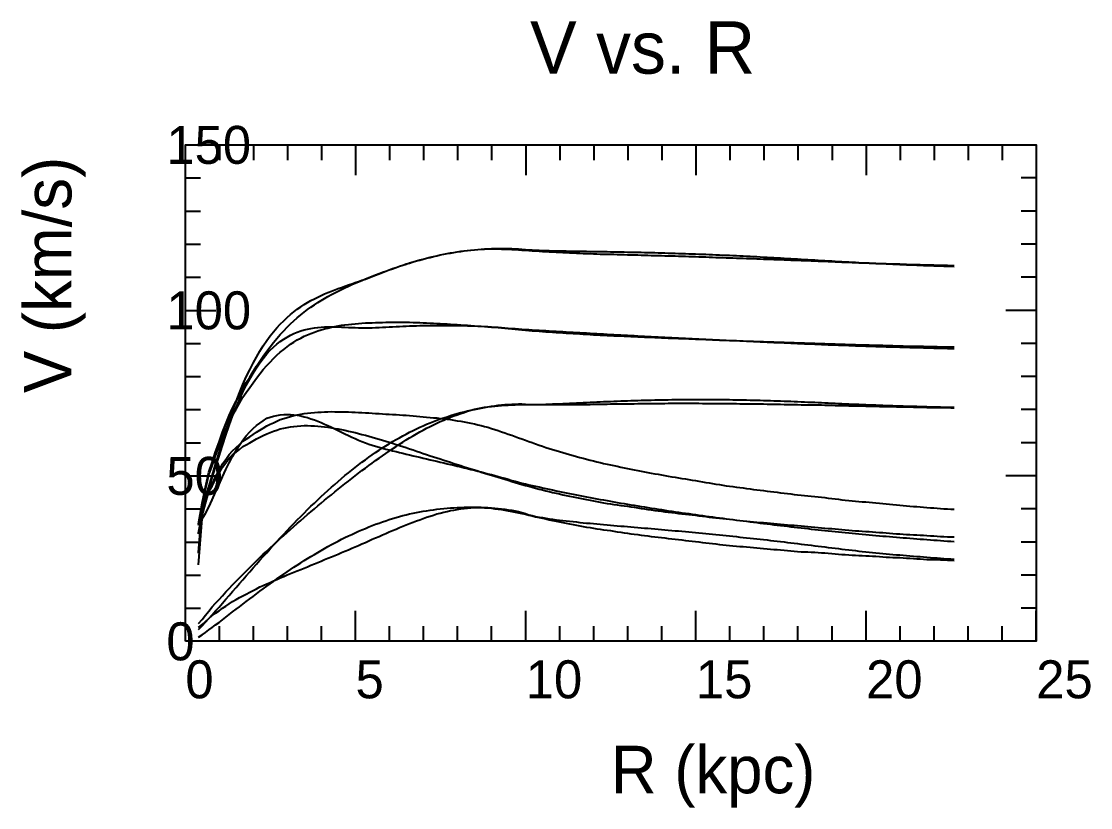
# Model space of a CAD drawing. Extents: x -35 to 191, y -35 to 131.
import ezdxf

# ---------------------------------------------------------------- set-up
doc = ezdxf.new("R2010")
doc.units = 0

msp = doc.modelspace()

# ---------------------------------------------------------------- linework, layer by layer
at = {"color": 0}
for p, q in [((7.17, 104.55), (7.17, 101.35)), ((14.34, 104.55), (14.34, 101.35)), ((21.5, 104.55), (21.5, 101.35)), ((28.67, 104.55), (28.67, 101.35)), ((35.84, 104.55), (35.84, 98.15)), ((43.01, 104.55), (43.01, 101.35)), ((50.18, 104.55), (50.18, 101.35)), ((57.34, 104.55), (57.34, 101.35)), ((64.51, 104.55), (64.51, 101.35)), ((71.68, 104.55), (71.68, 98.15)), ((78.85, 104.55), (78.85, 101.35)), ((86.02, 104.55), (86.02, 101.35)), ((93.18, 104.55), (93.18, 101.35)), ((100.35, 104.55), (100.35, 101.35)), ((107.52, 104.55), (107.52, 98.15)), ((114.69, 104.55), (114.69, 101.35)), ((121.86, 104.55), (121.86, 101.35)), ((129.02, 104.55), (129.02, 101.35)), ((136.19, 104.55), (136.19, 101.35)), ((143.36, 104.55), (143.36, 98.15)), ((150.53, 104.55), (150.53, 101.35)), ((157.7, 104.55), (157.7, 101.35)), ((164.86, 104.55), (164.86, 101.35)), ((172.03, 104.55), (172.03, 101.35)), ((179.2, 104.55), (179.2, 98.15)), ((0, 97.58), (3.2, 97.58)), ((179.2, 97.58), (176, 97.58)), ((0, 90.61), (3.2, 90.61)), ((179.2, 90.61), (176, 90.61)), ((0, 83.64), (3.2, 83.64)), ((179.2, 83.64), (176, 83.64)), ((0, 76.67), (3.2, 76.67)), ((179.2, 76.67), (176, 76.67)), ((0, 69.7), (6.4, 69.7)), ((179.2, 69.7), (172.8, 69.7)), ((0, 62.73), (3.2, 62.73)), ((179.2, 62.73), (176, 62.73)), ((0, 55.76), (3.2, 55.76)), ((179.2, 55.76), (176, 55.76)), ((0, 48.79), (3.2, 48.79)), ((179.2, 48.79), (176, 48.79)), ((0, 41.82), (3.2, 41.82)), ((179.2, 41.82), (176, 41.82)), ((0, 34.85), (6.4, 34.85)), ((179.2, 34.85), (172.8, 34.85)), ((0, 27.88), (3.2, 27.88)), ((179.2, 27.88), (176, 27.88)), ((0, 20.91), (3.2, 20.91)), ((179.2, 20.91), (176, 20.91)), ((0, 13.94), (3.2, 13.94)), ((179.2, 13.94), (176, 13.94)), ((0, 6.97), (3.2, 6.97)), ((179.2, 6.97), (176, 6.97)), ((35.84, 0), (35.84, 6.4)), ((71.68, 0), (71.68, 6.4)), ((107.52, 0), (107.52, 6.4)), ((143.36, 0), (143.36, 6.4)), ((179.2, 0), (179.2, 6.4)), ((7.17, 0), (7.17, 3.2)), ((14.34, 0), (14.34, 3.2)), ((21.5, 0), (21.5, 3.2)), ((28.67, 0), (28.67, 3.2)), ((43.01, 0), (43.01, 3.2)), ((50.18, 0), (50.18, 3.2)), ((57.34, 0), (57.34, 3.2)), ((64.51, 0), (64.51, 3.2)), ((78.85, 0), (78.85, 3.2)), ((86.02, 0), (86.02, 3.2)), ((93.18, 0), (93.18, 3.2)), ((100.35, 0), (100.35, 3.2)), ((114.69, 0), (114.69, 3.2)), ((121.86, 0), (121.86, 3.2)), ((129.02, 0), (129.02, 3.2)), ((136.19, 0), (136.19, 3.2)), ((150.53, 0), (150.53, 3.2)), ((157.7, 0), (157.7, 3.2)), ((164.86, 0), (164.86, 3.2)), ((172.03, 0), (172.03, 3.2))]:
    msp.add_line(p, q, dxfattribs=at)
msp.add_lwpolyline([(0, 0), (0, 104.55), (179.2, 104.55), (179.2, 0)], close=True, dxfattribs=at)
at = {"color": 3}
for points in [[(2.8, 18.71), (3.51, 28.35), (4.23, 30.31), (4.95, 32.51), (5.66, 34.85), (6.38, 37.26), (7.1, 39.68), (7.81, 42.04), (8.53, 44.31), (9.25, 46.48), (9.96, 48.55), (10.68, 50.5), (11.4, 52.33), (12.11, 54.06), (12.83, 55.67), (13.55, 57.18), (14.26, 58.56), (14.98, 59.86), (15.7, 61.07), (16.41, 62.2), (17.13, 63.37), (17.85, 64.31), (18.57, 65.19), (19.28, 66.02), (20, 66.79), (20.72, 67.51), (21.43, 68.19), (22.15, 68.81), (22.87, 69.4), (23.58, 69.94), (24.3, 70.45), (25.02, 70.92), (25.73, 71.36), (26.45, 71.77), (27.17, 72.15), (27.88, 72.51), (28.6, 72.84), (29.32, 73.16), (30.03, 73.46), (30.75, 73.76), (31.47, 74.03), (32.18, 74.29), (32.9, 74.54), (33.62, 74.79), (34.33, 75.04), (35.05, 75.28), (35.77, 75.53), (36.49, 75.77), (37.2, 76.03), (37.92, 76.29), (38.64, 76.56), (39.35, 76.84), (40.07, 77.12), (40.79, 77.39), (41.5, 77.67), (42.22, 77.94), (42.94, 78.2), (43.65, 78.47), (44.37, 78.72), (45.09, 78.97), (45.8, 79.22), (46.52, 79.45), (47.24, 79.68), (47.95, 79.9), (48.67, 80.11), (49.39, 80.31), (50.1, 80.51), (50.82, 80.7), (51.54, 80.87), (52.25, 81.05), (52.97, 81.21), (53.69, 81.36), (54.41, 81.51), (55.12, 81.64), (55.84, 81.77), (56.56, 81.9), (57.27, 82.01), (57.99, 82.11), (58.71, 82.21), (59.42, 82.3), (60.14, 82.38), (60.86, 82.45), (61.57, 82.52), (62.29, 82.58), (63.01, 82.63), (63.72, 82.67), (64.44, 82.7), (65.16, 82.72), (65.87, 82.74), (66.59, 82.74), (67.31, 82.74), (68.02, 82.72), (68.74, 82.69), (69.46, 82.67), (70.17, 82.63), (70.89, 82.59), (71.61, 82.53), (72.33, 82.46), (73.04, 82.42), (73.76, 82.38), (74.48, 82.35), (75.19, 82.32), (75.91, 82.3), (76.63, 82.28), (77.34, 82.26), (78.06, 82.25), (78.78, 82.23), (79.49, 82.22), (80.21, 82.2), (80.93, 82.19), (81.64, 82.18), (82.36, 82.17), (83.08, 82.16), (83.79, 82.14), (84.51, 82.13), (85.23, 82.12), (85.94, 82.11), (86.66, 82.1), (87.38, 82.09), (88.09, 82.08), (88.81, 82.06), (89.53, 82.05), (90.25, 82.04), (90.96, 82.02), (91.68, 82.01), (92.4, 82), (93.11, 81.98), (93.83, 81.97), (94.55, 81.95), (95.26, 81.94), (95.98, 81.92), (96.7, 81.9), (97.41, 81.88), (98.13, 81.87), (98.85, 81.85), (99.56, 81.83), (100.28, 81.81), (101, 81.79), (101.71, 81.77), (102.43, 81.75), (103.15, 81.72), (103.86, 81.7), (104.58, 81.68), (105.3, 81.66), (106.01, 81.63), (106.73, 81.61), (107.45, 81.58), (108.17, 81.56), (108.88, 81.53), (109.6, 81.5), (110.32, 81.47), (111.03, 81.44), (111.75, 81.42), (112.47, 81.39), (113.18, 81.35), (113.9, 81.32), (114.62, 81.29), (115.33, 81.26), (116.05, 81.22), (116.77, 81.19), (117.48, 81.16), (118.2, 81.12), (118.92, 81.08), (119.63, 81.05), (120.35, 81.01), (121.07, 80.97), (121.78, 80.93), (122.5, 80.9), (123.22, 80.86), (123.93, 80.82), (124.65, 80.78), (125.37, 80.74), (126.09, 80.69), (126.8, 80.65), (127.52, 80.61), (128.24, 80.57), (128.95, 80.53), (129.67, 80.49), (130.39, 80.44), (131.1, 80.4), (131.82, 80.36), (132.54, 80.31), (133.25, 80.27), (133.97, 80.23), (134.69, 80.18), (135.4, 80.14), (136.12, 80.1), (136.84, 80.06), (137.55, 80.02), (138.27, 79.98), (138.99, 79.94), (139.7, 79.89), (140.42, 79.86), (141.14, 79.82), (141.85, 79.78), (142.57, 79.74), (143.29, 79.7), (144.01, 79.67), (144.72, 79.63), (145.44, 79.6), (146.16, 79.56), (146.87, 79.53), (147.59, 79.5), (148.31, 79.47), (149.02, 79.43), (149.74, 79.4), (150.46, 79.37), (151.17, 79.34), (151.89, 79.31), (152.61, 79.28), (153.32, 79.26), (154.04, 79.23), (154.76, 79.2), (155.47, 79.17), (156.19, 79.15), (156.91, 79.12), (157.62, 79.09), (158.34, 79.07), (159.06, 79.04), (159.77, 79.02), (160.49, 78.99), (161.21, 78.97), (161.93, 78.94)], [(2.8, 18.55), (3.51, 28.16), (4.23, 30.05), (4.95, 32.15), (5.66, 34.4), (6.38, 36.71), (7.1, 39.02), (7.81, 41.26), (8.53, 43.42), (9.25, 45.47), (9.96, 47.4), (10.68, 49.21), (11.4, 50.9), (12.11, 52.47), (12.83, 53.93), (13.55, 55.27), (14.26, 56.49), (14.98, 57.61), (15.7, 58.64), (16.41, 59.58), (17.13, 60.55), (17.85, 61.29), (18.57, 61.96), (19.28, 62.58), (20, 63.13), (20.72, 63.63), (21.43, 64.07), (22.15, 64.46), (22.87, 64.8), (23.58, 65.1), (24.3, 65.36), (25.02, 65.57), (25.73, 65.75), (26.45, 65.9), (27.17, 66.01), (27.88, 66.1), (28.6, 66.16), (29.32, 66.2), (30.03, 66.23), (30.75, 66.24), (31.47, 66.23), (32.18, 66.21), (32.9, 66.19), (33.62, 66.16), (34.33, 66.12), (35.05, 66.09), (35.77, 66.06), (36.49, 66.03), (37.2, 66.01), (37.92, 66.01), (38.64, 66.02), (39.35, 66.05), (40.07, 66.08), (40.79, 66.1), (41.5, 66.14), (42.22, 66.17), (42.94, 66.21), (43.65, 66.24), (44.37, 66.28), (45.09, 66.31), (45.8, 66.35), (46.52, 66.38), (47.24, 66.41), (47.95, 66.43), (48.67, 66.46), (49.39, 66.48), (50.1, 66.49), (50.82, 66.51), (51.54, 66.52), (52.25, 66.53), (52.97, 66.54), (53.69, 66.54), (54.41, 66.54), (55.12, 66.54), (55.84, 66.53), (56.56, 66.53), (57.27, 66.51), (57.99, 66.5), (58.71, 66.48), (59.42, 66.46), (60.14, 66.44), (60.86, 66.41), (61.57, 66.38), (62.29, 66.35), (63.01, 66.31), (63.72, 66.28), (64.44, 66.24), (65.16, 66.19), (65.87, 66.14), (66.59, 66.09), (67.31, 66.04), (68.02, 65.97), (68.74, 65.91), (69.46, 65.85), (70.17, 65.8), (70.89, 65.75), (71.61, 65.7), (72.33, 65.65), (73.04, 65.6), (73.76, 65.56), (74.48, 65.51), (75.19, 65.47), (75.91, 65.43), (76.63, 65.38), (77.34, 65.34), (78.06, 65.3), (78.78, 65.26), (79.49, 65.22), (80.21, 65.17), (80.93, 65.13), (81.64, 65.09), (82.36, 65.05), (83.08, 65.01), (83.79, 64.97), (84.51, 64.93), (85.23, 64.88), (85.94, 64.84), (86.66, 64.8), (87.38, 64.76), (88.09, 64.72), (88.81, 64.68), (89.53, 64.64), (90.25, 64.6), (90.96, 64.57), (91.68, 64.53), (92.4, 64.49), (93.11, 64.45), (93.83, 64.41), (94.55, 64.37), (95.26, 64.33), (95.98, 64.29), (96.7, 64.26), (97.41, 64.22), (98.13, 64.18), (98.85, 64.14), (99.56, 64.11), (100.28, 64.07), (101, 64.03), (101.71, 64), (102.43, 63.96), (103.15, 63.93), (103.86, 63.89), (104.58, 63.86), (105.3, 63.82), (106.01, 63.79), (106.73, 63.75), (107.45, 63.72), (108.17, 63.68), (108.88, 63.65), (109.6, 63.62), (110.32, 63.58), (111.03, 63.55), (111.75, 63.52), (112.47, 63.48), (113.18, 63.45), (113.9, 63.42), (114.62, 63.38), (115.33, 63.35), (116.05, 63.32), (116.77, 63.28), (117.48, 63.25), (118.2, 63.22), (118.92, 63.19), (119.63, 63.15), (120.35, 63.12), (121.07, 63.09), (121.78, 63.06), (122.5, 63.02), (123.22, 62.99), (123.93, 62.96), (124.65, 62.93), (125.37, 62.9), (126.09, 62.86), (126.8, 62.83), (127.52, 62.8), (128.24, 62.77), (128.95, 62.74), (129.67, 62.71), (130.39, 62.68), (131.1, 62.65), (131.82, 62.62), (132.54, 62.59), (133.25, 62.56), (133.97, 62.53), (134.69, 62.5), (135.4, 62.47), (136.12, 62.44), (136.84, 62.41), (137.55, 62.39), (138.27, 62.36), (138.99, 62.34), (139.7, 62.31), (140.42, 62.29), (141.14, 62.26), (141.85, 62.24), (142.57, 62.21), (143.29, 62.19), (144.01, 62.17), (144.72, 62.14), (145.44, 62.12), (146.16, 62.1), (146.87, 62.08), (147.59, 62.05), (148.31, 62.03), (149.02, 62.01), (149.74, 61.99), (150.46, 61.97), (151.17, 61.95), (151.89, 61.93), (152.61, 61.91), (153.32, 61.89), (154.04, 61.87), (154.76, 61.85), (155.47, 61.83), (156.19, 61.81), (156.91, 61.79), (157.62, 61.77), (158.34, 61.76), (159.06, 61.74), (159.77, 61.72), (160.49, 61.7), (161.21, 61.69), (161.93, 61.67)], [(2.8, 2.48), (3.51, 3.24), (4.23, 4.01), (4.95, 4.8), (5.66, 5.59), (6.38, 6.4), (7.1, 7.21), (7.81, 8.03), (8.53, 8.86), (9.25, 9.68), (9.96, 10.51), (10.68, 11.33), (11.4, 12.16), (12.11, 12.98), (12.83, 13.81), (13.55, 14.63), (14.26, 15.45), (14.98, 16.26), (15.7, 17.07), (16.41, 17.87), (17.13, 18.67), (17.85, 19.47), (18.57, 20.25), (19.28, 21.04), (20, 21.81), (20.72, 22.58), (21.43, 23.34), (22.15, 24.09), (22.87, 24.84), (23.58, 25.57), (24.3, 26.3), (25.02, 27.02), (25.73, 27.73), (26.45, 28.43), (27.17, 29.12), (27.88, 29.8), (28.6, 30.48), (29.32, 31.14), (30.03, 31.79), (30.75, 32.43), (31.47, 33.06), (32.18, 33.68), (32.9, 34.29), (33.62, 34.89), (34.33, 35.48), (35.05, 36.05), (35.77, 36.62), (36.49, 37.17), (37.2, 37.71), (37.92, 38.24), (38.64, 38.76), (39.35, 39.27), (40.07, 39.76), (40.79, 40.25), (41.5, 40.72), (42.22, 41.17), (42.94, 41.62), (43.65, 42.05), (44.37, 42.47), (45.09, 42.88), (45.8, 43.28), (46.52, 43.66), (47.24, 44.03), (47.95, 44.39), (48.67, 44.74), (49.39, 45.07), (50.1, 45.39), (50.82, 45.7), (51.54, 45.99), (52.25, 46.28), (52.97, 46.55), (53.69, 46.82), (54.41, 47.07), (55.12, 47.31), (55.84, 47.54), (56.56, 47.76), (57.27, 47.97), (57.99, 48.17), (58.71, 48.36), (59.42, 48.54), (60.14, 48.71), (60.86, 48.87), (61.57, 49.02), (62.29, 49.16), (63.01, 49.29), (63.72, 49.41), (64.44, 49.52), (65.16, 49.61), (65.87, 49.7), (66.59, 49.78), (67.31, 49.85), (68.02, 49.9), (68.74, 49.94), (69.46, 49.97), (70.17, 49.99), (70.89, 49.98), (71.61, 49.94), (72.33, 49.9), (73.04, 49.88), (73.76, 49.88), (74.48, 49.89), (75.19, 49.9), (75.91, 49.92), (76.63, 49.95), (77.34, 49.98), (78.06, 50), (78.78, 50.03), (79.49, 50.07), (80.21, 50.1), (80.93, 50.13), (81.64, 50.17), (82.36, 50.2), (83.08, 50.24), (83.79, 50.27), (84.51, 50.3), (85.23, 50.34), (85.94, 50.37), (86.66, 50.41), (87.38, 50.44), (88.09, 50.47), (88.81, 50.5), (89.53, 50.53), (90.25, 50.56), (90.96, 50.59), (91.68, 50.62), (92.4, 50.64), (93.11, 50.67), (93.83, 50.7), (94.55, 50.72), (95.26, 50.74), (95.98, 50.76), (96.7, 50.78), (97.41, 50.8), (98.13, 50.82), (98.85, 50.84), (99.56, 50.85), (100.28, 50.87), (101, 50.88), (101.71, 50.89), (102.43, 50.91), (103.15, 50.91), (103.86, 50.92), (104.58, 50.93), (105.3, 50.94), (106.01, 50.94), (106.73, 50.94), (107.45, 50.95), (108.17, 50.95), (108.88, 50.95), (109.6, 50.94), (110.32, 50.94), (111.03, 50.94), (111.75, 50.93), (112.47, 50.93), (113.18, 50.92), (113.9, 50.91), (114.62, 50.9), (115.33, 50.89), (116.05, 50.88), (116.77, 50.86), (117.48, 50.85), (118.2, 50.83), (118.92, 50.82), (119.63, 50.8), (120.35, 50.78), (121.07, 50.76), (121.78, 50.74), (122.5, 50.72), (123.22, 50.69), (123.93, 50.67), (124.65, 50.65), (125.37, 50.62), (126.09, 50.6), (126.8, 50.57), (127.52, 50.54), (128.24, 50.51), (128.95, 50.48), (129.67, 50.45), (130.39, 50.42), (131.1, 50.39), (131.82, 50.36), (132.54, 50.33), (133.25, 50.3), (133.97, 50.27), (134.69, 50.24), (135.4, 50.2), (136.12, 50.17), (136.84, 50.14), (137.55, 50.1), (138.27, 50.07), (138.99, 50.04), (139.7, 50.01), (140.42, 49.97), (141.14, 49.94), (141.85, 49.91), (142.57, 49.88), (143.29, 49.85), (144.01, 49.82), (144.72, 49.79), (145.44, 49.77), (146.16, 49.74), (146.87, 49.72), (147.59, 49.69), (148.31, 49.67), (149.02, 49.64), (149.74, 49.62), (150.46, 49.6), (151.17, 49.57), (151.89, 49.55), (152.61, 49.53), (153.32, 49.51), (154.04, 49.49), (154.76, 49.47), (155.47, 49.45), (156.19, 49.43), (156.91, 49.41), (157.62, 49.39), (158.34, 49.37), (159.06, 49.35), (159.77, 49.34), (160.49, 49.32), (161.21, 49.3), (161.93, 49.28)]]:
    msp.add_lwpolyline(points, dxfattribs=at)
at = {"color": 4}
for points in [[(2.8, 24.72), (3.51, 29.11), (4.23, 32.43), (4.95, 35.64), (5.66, 37.64), (6.38, 39.9), (7.1, 41.96), (7.81, 44.07), (8.53, 45.78), (9.25, 47.59), (9.96, 49.11), (10.68, 50.54), (11.4, 51.93), (12.11, 53.3), (12.83, 54.48), (13.55, 55.66), (14.26, 56.82), (14.98, 57.95), (15.7, 59.03), (16.41, 60.08), (17.13, 61.1), (17.85, 62.02), (18.57, 62.92), (19.28, 63.79), (20, 64.64), (20.72, 65.39), (21.43, 66.13), (22.15, 66.85), (22.87, 67.51), (23.58, 68.13), (24.3, 68.74), (25.02, 69.33), (25.73, 69.86), (26.45, 70.36), (27.17, 70.85), (27.88, 71.33), (28.6, 71.76), (29.32, 72.19), (30.03, 72.61), (30.75, 73.01), (31.47, 73.37), (32.18, 73.74), (32.9, 74.11), (33.62, 74.45), (34.33, 74.78), (35.05, 75.11), (35.77, 75.43), (36.49, 75.73), (37.2, 76.02), (37.92, 76.32), (38.64, 76.62), (39.35, 76.89), (40.07, 77.17), (40.79, 77.44), (41.5, 77.71), (42.22, 77.98), (42.94, 78.24), (43.65, 78.5), (44.37, 78.75), (45.09, 78.99), (45.8, 79.23), (46.52, 79.46), (47.24, 79.67), (47.95, 79.89), (48.67, 80.1), (49.39, 80.3), (50.1, 80.5), (50.82, 80.68), (51.54, 80.86), (52.25, 81.04), (52.97, 81.21), (53.69, 81.36), (54.41, 81.51), (55.12, 81.66), (55.84, 81.79), (56.56, 81.91), (57.27, 82.02), (57.99, 82.13), (58.71, 82.23), (59.42, 82.31), (60.14, 82.4), (60.86, 82.47), (61.57, 82.52), (62.29, 82.55), (63.01, 82.59), (63.72, 82.62), (64.44, 82.63), (65.16, 82.63), (65.87, 82.63), (66.59, 82.61), (67.31, 82.58), (68.02, 82.55), (68.74, 82.52), (69.46, 82.48), (70.17, 82.44), (70.89, 82.4), (71.61, 82.35), (72.33, 82.3), (73.04, 82.24), (73.76, 82.2), (74.48, 82.15), (75.19, 82.1), (75.91, 82.06), (76.63, 82.02), (77.34, 81.99), (78.06, 81.95), (78.78, 81.92), (79.49, 81.89), (80.21, 81.85), (80.93, 81.82), (81.64, 81.79), (82.36, 81.75), (83.08, 81.73), (83.79, 81.7), (84.51, 81.67), (85.23, 81.64), (85.94, 81.62), (86.66, 81.59), (87.38, 81.56), (88.09, 81.54), (88.81, 81.52), (89.53, 81.51), (90.25, 81.5), (90.96, 81.47), (91.68, 81.46), (92.4, 81.44), (93.11, 81.42), (93.83, 81.41), (94.55, 81.38), (95.26, 81.36), (95.98, 81.34), (96.7, 81.31), (97.41, 81.3), (98.13, 81.28), (98.85, 81.26), (99.56, 81.24), (100.28, 81.22), (101, 81.2), (101.71, 81.18), (102.43, 81.16), (103.15, 81.15), (103.86, 81.13), (104.58, 81.11), (105.3, 81.09), (106.01, 81.07), (106.73, 81.05), (107.45, 81.02), (108.17, 81), (108.88, 80.97), (109.6, 80.94), (110.32, 80.92), (111.03, 80.89), (111.75, 80.86), (112.47, 80.83), (113.18, 80.81), (113.9, 80.78), (114.62, 80.76), (115.33, 80.74), (116.05, 80.71), (116.77, 80.69), (117.48, 80.66), (118.2, 80.64), (118.92, 80.61), (119.63, 80.59), (120.35, 80.56), (121.07, 80.54), (121.78, 80.51), (122.5, 80.49), (123.22, 80.46), (123.93, 80.43), (124.65, 80.41), (125.37, 80.38), (126.09, 80.35), (126.8, 80.33), (127.52, 80.3), (128.24, 80.27), (128.95, 80.24), (129.67, 80.21), (130.39, 80.19), (131.1, 80.17), (131.82, 80.14), (132.54, 80.12), (133.25, 80.09), (133.97, 80.06), (134.69, 80.04), (135.4, 80.01), (136.12, 79.98), (136.84, 79.94), (137.55, 79.91), (138.27, 79.88), (138.99, 79.85), (139.7, 79.82), (140.42, 79.78), (141.14, 79.76), (141.85, 79.74), (142.57, 79.72), (143.29, 79.7), (144.01, 79.68), (144.72, 79.66), (145.44, 79.63), (146.16, 79.6), (146.87, 79.58), (147.59, 79.55), (148.31, 79.52), (149.02, 79.5), (149.74, 79.48), (150.46, 79.46), (151.17, 79.43), (151.89, 79.4), (152.61, 79.38), (153.32, 79.36), (154.04, 79.35), (154.76, 79.33), (155.47, 79.3), (156.19, 79.28), (156.91, 79.27), (157.62, 79.25), (158.34, 79.23), (159.06, 79.21), (159.77, 79.19), (160.49, 79.18), (161.21, 79.16), (161.93, 79.14)], [(2.8, 24.44), (3.51, 28.75), (4.23, 31.97), (4.95, 35.07), (5.66, 36.93), (6.38, 39.09), (7.1, 41.03), (7.81, 43.01), (8.53, 44.59), (9.25, 46.27), (9.96, 47.64), (10.68, 48.92), (11.4, 50.17), (12.11, 51.4), (12.83, 52.43), (13.55, 53.45), (14.26, 54.46), (14.98, 55.42), (15.7, 56.33), (16.41, 57.22), (17.13, 58.07), (17.85, 58.82), (18.57, 59.55), (19.28, 60.24), (20, 60.92), (20.72, 61.47), (21.43, 62.03), (22.15, 62.56), (22.87, 63.03), (23.58, 63.46), (24.3, 63.86), (25.02, 64.25), (25.73, 64.56), (26.45, 64.85), (27.17, 65.12), (27.88, 65.38), (28.6, 65.59), (29.32, 65.79), (30.03, 65.98), (30.75, 66.16), (31.47, 66.29), (32.18, 66.42), (32.9, 66.55), (33.62, 66.65), (34.33, 66.73), (35.05, 66.82), (35.77, 66.89), (36.49, 66.94), (37.2, 66.99), (37.92, 67.04), (38.64, 67.08), (39.35, 67.1), (40.07, 67.13), (40.79, 67.15), (41.5, 67.17), (42.22, 67.19), (42.94, 67.2), (43.65, 67.21), (44.37, 67.21), (45.09, 67.21), (45.8, 67.21), (46.52, 67.21), (47.24, 67.18), (47.95, 67.16), (48.67, 67.14), (49.39, 67.11), (50.1, 67.08), (50.82, 67.04), (51.54, 67.01), (52.25, 66.98), (52.97, 66.95), (53.69, 66.91), (54.41, 66.88), (55.12, 66.83), (55.84, 66.79), (56.56, 66.75), (57.27, 66.7), (57.99, 66.65), (58.71, 66.6), (59.42, 66.55), (60.14, 66.5), (60.86, 66.45), (61.57, 66.4), (62.29, 66.35), (63.01, 66.3), (63.72, 66.24), (64.44, 66.19), (65.16, 66.13), (65.87, 66.07), (66.59, 66), (67.31, 65.93), (68.02, 65.87), (68.74, 65.8), (69.46, 65.73), (70.17, 65.67), (70.89, 65.6), (71.61, 65.54), (72.33, 65.47), (73.04, 65.41), (73.76, 65.36), (74.48, 65.3), (75.19, 65.24), (75.91, 65.19), (76.63, 65.14), (77.34, 65.09), (78.06, 65.04), (78.78, 65), (79.49, 64.95), (80.21, 64.91), (80.93, 64.86), (81.64, 64.83), (82.36, 64.79), (83.08, 64.74), (83.79, 64.7), (84.51, 64.66), (85.23, 64.62), (85.94, 64.57), (86.66, 64.54), (87.38, 64.5), (88.09, 64.46), (88.81, 64.41), (89.53, 64.39), (90.25, 64.36), (90.96, 64.33), (91.68, 64.3), (92.4, 64.27), (93.11, 64.24), (93.83, 64.22), (94.55, 64.18), (95.26, 64.15), (95.98, 64.11), (96.7, 64.08), (97.41, 64.05), (98.13, 64.02), (98.85, 63.98), (99.56, 63.95), (100.28, 63.92), (101, 63.9), (101.71, 63.87), (102.43, 63.84), (103.15, 63.81), (103.86, 63.79), (104.58, 63.76), (105.3, 63.74), (106.01, 63.71), (106.73, 63.69), (107.45, 63.66), (108.17, 63.63), (108.88, 63.6), (109.6, 63.57), (110.32, 63.54), (111.03, 63.51), (111.75, 63.48), (112.47, 63.45), (113.18, 63.43), (113.9, 63.4), (114.62, 63.37), (115.33, 63.35), (116.05, 63.32), (116.77, 63.29), (117.48, 63.27), (118.2, 63.24), (118.92, 63.22), (119.63, 63.19), (120.35, 63.16), (121.07, 63.14), (121.78, 63.12), (122.5, 63.1), (123.22, 63.07), (123.93, 63.05), (124.65, 63.03), (125.37, 63), (126.09, 62.98), (126.8, 62.96), (127.52, 62.94), (128.24, 62.91), (128.95, 62.89), (129.67, 62.86), (130.39, 62.84), (131.1, 62.81), (131.82, 62.79), (132.54, 62.76), (133.25, 62.74), (133.97, 62.72), (134.69, 62.69), (135.4, 62.67), (136.12, 62.65), (136.84, 62.62), (137.55, 62.6), (138.27, 62.58), (138.99, 62.55), (139.7, 62.53), (140.42, 62.5), (141.14, 62.48), (141.85, 62.46), (142.57, 62.45), (143.29, 62.43), (144.01, 62.42), (144.72, 62.4), (145.44, 62.38), (146.16, 62.36), (146.87, 62.34), (147.59, 62.32), (148.31, 62.3), (149.02, 62.28), (149.74, 62.26), (150.46, 62.24), (151.17, 62.21), (151.89, 62.19), (152.61, 62.18), (153.32, 62.17), (154.04, 62.16), (154.76, 62.15), (155.47, 62.13), (156.19, 62.12), (156.91, 62.1), (157.62, 62.08), (158.34, 62.07), (159.06, 62.05), (159.77, 62.03), (160.49, 62.02), (161.21, 62.01), (161.93, 62.01)], [(2.8, 3.73), (3.51, 4.6), (4.23, 5.48), (4.95, 6.35), (5.66, 7.23), (6.38, 8.01), (7.1, 8.81), (7.81, 9.61), (8.53, 10.39), (9.25, 11.16), (9.96, 11.92), (10.68, 12.69), (11.4, 13.39), (12.11, 14.1), (12.83, 14.81), (13.55, 15.52), (14.26, 16.23), (14.98, 16.94), (15.7, 17.64), (16.41, 18.33), (17.13, 18.99), (17.85, 19.66), (18.57, 20.32), (19.28, 20.98), (20, 21.63), (20.72, 22.28), (21.43, 22.93), (22.15, 23.56), (22.87, 24.19), (23.58, 24.81), (24.3, 25.44), (25.02, 26.06), (25.73, 26.68), (26.45, 27.29), (27.17, 27.9), (27.88, 28.51), (28.6, 29.11), (29.32, 29.71), (30.03, 30.3), (30.75, 30.88), (31.47, 31.46), (32.18, 32.04), (32.9, 32.61), (33.62, 33.18), (34.33, 33.74), (35.05, 34.3), (35.77, 34.85), (36.49, 35.4), (37.2, 35.94), (37.92, 36.48), (38.64, 37.02), (39.35, 37.55), (40.07, 38.07), (40.79, 38.58), (41.5, 39.08), (42.22, 39.58), (42.94, 40.07), (43.65, 40.55), (44.37, 41.03), (45.09, 41.5), (45.8, 41.95), (46.52, 42.4), (47.24, 42.83), (47.95, 43.26), (48.67, 43.68), (49.39, 44.09), (50.1, 44.5), (50.82, 44.88), (51.54, 45.25), (52.25, 45.61), (52.97, 45.97), (53.69, 46.29), (54.41, 46.6), (55.12, 46.91), (55.84, 47.21), (56.56, 47.47), (57.27, 47.73), (57.99, 47.99), (58.71, 48.22), (59.42, 48.44), (60.14, 48.65), (60.86, 48.85), (61.57, 48.99), (62.29, 49.13), (63.01, 49.26), (63.72, 49.38), (64.44, 49.46), (65.16, 49.54), (65.87, 49.62), (66.59, 49.68), (67.31, 49.72), (68.02, 49.76), (68.74, 49.79), (69.46, 49.82), (70.17, 49.84), (70.89, 49.85), (71.61, 49.87), (72.33, 49.86), (73.04, 49.85), (73.76, 49.84), (74.48, 49.84), (75.19, 49.84), (75.91, 49.85), (76.63, 49.85), (77.34, 49.85), (78.06, 49.86), (78.78, 49.86), (79.49, 49.87), (80.21, 49.87), (80.93, 49.87), (81.64, 49.87), (82.36, 49.86), (83.08, 49.88), (83.79, 49.89), (84.51, 49.89), (85.23, 49.9), (85.94, 49.91), (86.66, 49.92), (87.38, 49.93), (88.09, 49.95), (88.81, 49.97), (89.53, 49.98), (90.25, 50), (90.96, 50), (91.68, 50.01), (92.4, 50.01), (93.11, 50.02), (93.83, 50.03), (94.55, 50.04), (95.26, 50.05), (95.98, 50.06), (96.7, 50.06), (97.41, 50.07), (98.13, 50.08), (98.85, 50.09), (99.56, 50.1), (100.28, 50.11), (101, 50.11), (101.71, 50.12), (102.43, 50.12), (103.15, 50.12), (103.86, 50.12), (104.58, 50.12), (105.3, 50.12), (106.01, 50.12), (106.73, 50.12), (107.45, 50.12), (108.17, 50.12), (108.88, 50.11), (109.6, 50.11), (110.32, 50.11), (111.03, 50.1), (111.75, 50.09), (112.47, 50.08), (113.18, 50.07), (113.9, 50.06), (114.62, 50.06), (115.33, 50.05), (116.05, 50.05), (116.77, 50.04), (117.48, 50.04), (118.2, 50.03), (118.92, 50.02), (119.63, 50.01), (120.35, 50), (121.07, 49.99), (121.78, 49.98), (122.5, 49.97), (123.22, 49.96), (123.93, 49.94), (124.65, 49.93), (125.37, 49.92), (126.09, 49.9), (126.8, 49.89), (127.52, 49.87), (128.24, 49.85), (128.95, 49.84), (129.67, 49.82), (130.39, 49.82), (131.1, 49.81), (131.82, 49.8), (132.54, 49.79), (133.25, 49.78), (133.97, 49.77), (134.69, 49.75), (135.4, 49.73), (136.12, 49.71), (136.84, 49.69), (137.55, 49.67), (138.27, 49.65), (138.99, 49.63), (139.7, 49.61), (140.42, 49.58), (141.14, 49.58), (141.85, 49.57), (142.57, 49.56), (143.29, 49.54), (144.01, 49.53), (144.72, 49.51), (145.44, 49.5), (146.16, 49.48), (146.87, 49.46), (147.59, 49.44), (148.31, 49.43), (149.02, 49.42), (149.74, 49.41), (150.46, 49.4), (151.17, 49.38), (151.89, 49.36), (152.61, 49.35), (153.32, 49.33), (154.04, 49.31), (154.76, 49.3), (155.47, 49.28), (156.19, 49.26), (156.91, 49.26), (157.62, 49.25), (158.34, 49.25), (159.06, 49.24), (159.77, 49.22), (160.49, 49.21), (161.21, 49.2), (161.93, 49.18)]]:
    msp.add_lwpolyline(points, dxfattribs=at)
at = {"color": 1}
msp.add_lwpolyline([(2.8, 22.83), (3.51, 26.66), (4.23, 29.33), (4.95, 31.9), (5.66, 33.12), (6.38, 34.65), (7.1, 35.96), (7.81, 37.35), (8.53, 38.29), (9.25, 39.37), (9.96, 40.13), (10.68, 40.8), (11.4, 41.46), (12.11, 42.12), (12.83, 42.57), (13.55, 43.06), (14.26, 43.56), (14.98, 44.03), (15.7, 44.48), (16.41, 44.92), (17.13, 45.36), (17.85, 45.7), (18.57, 46.02), (19.28, 46.35), (20, 46.68), (20.72, 46.9), (21.43, 47.13), (22.15, 47.36), (22.87, 47.54), (23.58, 47.69), (24.3, 47.83), (25.02, 47.98), (25.73, 48.06), (26.45, 48.13), (27.17, 48.2), (27.88, 48.27), (28.6, 48.29), (29.32, 48.32), (30.03, 48.34), (30.75, 48.37), (31.47, 48.35), (32.18, 48.35), (32.9, 48.36), (33.62, 48.33), (34.33, 48.31), (35.05, 48.28), (35.77, 48.26), (36.49, 48.21), (37.2, 48.17), (37.92, 48.13), (38.64, 48.1), (39.35, 48.04), (40.07, 48), (40.79, 47.95), (41.5, 47.91), (42.22, 47.86), (42.94, 47.82), (43.65, 47.79), (44.37, 47.75), (45.09, 47.71), (45.8, 47.66), (46.52, 47.61), (47.24, 47.54), (47.95, 47.48), (48.67, 47.42), (49.39, 47.36), (50.1, 47.3), (50.82, 47.23), (51.54, 47.15), (52.25, 47.09), (52.97, 47.03), (53.69, 46.94), (54.41, 46.85), (55.12, 46.77), (55.84, 46.68), (56.56, 46.56), (57.27, 46.45), (57.99, 46.34), (58.71, 46.21), (59.42, 46.07), (60.14, 45.94), (60.86, 45.81), (61.57, 45.62), (62.29, 45.43), (63.01, 45.25), (63.72, 45.07), (64.44, 44.85), (65.16, 44.62), (65.87, 44.4), (66.59, 44.15), (67.31, 43.89), (68.02, 43.64), (68.74, 43.39), (69.46, 43.13), (70.17, 42.87), (70.89, 42.62), (71.61, 42.37), (72.33, 42.1), (73.04, 41.84), (73.76, 41.58), (74.48, 41.33), (75.19, 41.09), (75.91, 40.85), (76.63, 40.62), (77.34, 40.4), (78.06, 40.18), (78.78, 39.97), (79.49, 39.76), (80.21, 39.54), (80.93, 39.33), (81.64, 39.13), (82.36, 38.92), (83.08, 38.74), (83.79, 38.55), (84.51, 38.36), (85.23, 38.17), (85.94, 37.99), (86.66, 37.81), (87.38, 37.63), (88.09, 37.47), (88.81, 37.3), (89.53, 37.16), (90.25, 37.01), (90.96, 36.86), (91.68, 36.71), (92.4, 36.57), (93.11, 36.42), (93.83, 36.29), (94.55, 36.13), (95.26, 35.98), (95.98, 35.84), (96.7, 35.69), (97.41, 35.56), (98.13, 35.42), (98.85, 35.29), (99.56, 35.17), (100.28, 35.04), (101, 34.91), (101.71, 34.79), (102.43, 34.67), (103.15, 34.55), (103.86, 34.43), (104.58, 34.31), (105.3, 34.2), (106.01, 34.08), (106.73, 33.97), (107.45, 33.85), (108.17, 33.72), (108.88, 33.6), (109.6, 33.48), (110.32, 33.36), (111.03, 33.25), (111.75, 33.13), (112.47, 33.01), (113.18, 32.9), (113.9, 32.78), (114.62, 32.69), (115.33, 32.59), (116.05, 32.49), (116.77, 32.39), (117.48, 32.29), (118.2, 32.19), (118.92, 32.1), (119.63, 32), (120.35, 31.91), (121.07, 31.82), (121.78, 31.73), (122.5, 31.64), (123.22, 31.56), (123.93, 31.47), (124.65, 31.38), (125.37, 31.29), (126.09, 31.2), (126.8, 31.12), (127.52, 31.03), (128.24, 30.95), (128.95, 30.86), (129.67, 30.77), (130.39, 30.7), (131.1, 30.63), (131.82, 30.56), (132.54, 30.49), (133.25, 30.41), (133.97, 30.34), (134.69, 30.26), (135.4, 30.18), (136.12, 30.1), (136.84, 30.01), (137.55, 29.92), (138.27, 29.83), (138.99, 29.74), (139.7, 29.66), (140.42, 29.57), (141.14, 29.51), (141.85, 29.46), (142.57, 29.4), (143.29, 29.35), (144.01, 29.29), (144.72, 29.22), (145.44, 29.15), (146.16, 29.08), (146.87, 29.01), (147.59, 28.93), (148.31, 28.86), (149.02, 28.8), (149.74, 28.74), (150.46, 28.67), (151.17, 28.6), (151.89, 28.53), (152.61, 28.47), (153.32, 28.42), (154.04, 28.37), (154.76, 28.32), (155.47, 28.25), (156.19, 28.19), (156.91, 28.14), (157.62, 28.09), (158.34, 28.04), (159.06, 27.98), (159.77, 27.92), (160.49, 27.89), (161.21, 27.85), (161.93, 27.8)], dxfattribs=at)
at = {"color": 2}
for points in [[(2.8, 22.83), (3.51, 26.66), (4.23, 29.33), (4.95, 31.9), (5.66, 33.12), (6.38, 34.65), (7.1, 35.96), (7.81, 37.35), (8.53, 38.29), (9.25, 39.37), (9.96, 40.13), (10.68, 40.8), (11.4, 41.46), (12.11, 42.12), (12.83, 42.57), (13.55, 43.06), (14.26, 43.56), (14.98, 44.03), (15.7, 44.48), (16.41, 44.92), (17.13, 45.36), (17.85, 45.7), (18.57, 46.02), (19.28, 46.35), (20, 46.68), (20.72, 46.9), (21.43, 47.13), (22.15, 47.36), (22.87, 47.54), (23.58, 47.69), (24.3, 47.83), (25.02, 47.98), (25.73, 48.06), (26.45, 48.13), (27.17, 48.2), (27.88, 48.27), (28.6, 48.29), (29.32, 48.32), (30.03, 48.34), (30.75, 48.37), (31.47, 48.35), (32.18, 48.35), (32.9, 48.36), (33.62, 48.33), (34.33, 48.31), (35.05, 48.28), (35.77, 48.26), (36.49, 48.21), (37.2, 48.17), (37.92, 48.13), (38.64, 48.1), (39.35, 48.04), (40.07, 48), (40.79, 47.95), (41.5, 47.91), (42.22, 47.86), (42.94, 47.82), (43.65, 47.79), (44.37, 47.75), (45.09, 47.71), (45.8, 47.66), (46.52, 47.61), (47.24, 47.54), (47.95, 47.48), (48.67, 47.42), (49.39, 47.36), (50.1, 47.3), (50.82, 47.23), (51.54, 47.15), (52.25, 47.09), (52.97, 47.03), (53.69, 46.94), (54.41, 46.85), (55.12, 46.77), (55.84, 46.68), (56.56, 46.56), (57.27, 46.45), (57.99, 46.34), (58.71, 46.21), (59.42, 46.07), (60.14, 45.94), (60.86, 45.81), (61.57, 45.62), (62.29, 45.43), (63.01, 45.25), (63.72, 45.07), (64.44, 44.85), (65.16, 44.62), (65.87, 44.4), (66.59, 44.15), (67.31, 43.89), (68.02, 43.64), (68.74, 43.39), (69.46, 43.13), (70.17, 42.87), (70.89, 42.62), (71.61, 42.37), (72.33, 42.1), (73.04, 41.84), (73.76, 41.58), (74.48, 41.33), (75.19, 41.09), (75.91, 40.85), (76.63, 40.62), (77.34, 40.4), (78.06, 40.18), (78.78, 39.97), (79.49, 39.76), (80.21, 39.54), (80.93, 39.33), (81.64, 39.13), (82.36, 38.92), (83.08, 38.74), (83.79, 38.55), (84.51, 38.36), (85.23, 38.17), (85.94, 37.99), (86.66, 37.81), (87.38, 37.63), (88.09, 37.47), (88.81, 37.3), (89.53, 37.16), (90.25, 37.01), (90.96, 36.86), (91.68, 36.71), (92.4, 36.57), (93.11, 36.42), (93.83, 36.29), (94.55, 36.13), (95.26, 35.98), (95.98, 35.84), (96.7, 35.69), (97.41, 35.56), (98.13, 35.42), (98.85, 35.29), (99.56, 35.17), (100.28, 35.04), (101, 34.91), (101.71, 34.79), (102.43, 34.67), (103.15, 34.55), (103.86, 34.43), (104.58, 34.31), (105.3, 34.2), (106.01, 34.08), (106.73, 33.97), (107.45, 33.85), (108.17, 33.72), (108.88, 33.6), (109.6, 33.48), (110.32, 33.36), (111.03, 33.25), (111.75, 33.13), (112.47, 33.01), (113.18, 32.9), (113.9, 32.78), (114.62, 32.69), (115.33, 32.59), (116.05, 32.49), (116.77, 32.39), (117.48, 32.29), (118.2, 32.19), (118.92, 32.1), (119.63, 32), (120.35, 31.91), (121.07, 31.82), (121.78, 31.73), (122.5, 31.64), (123.22, 31.56), (123.93, 31.47), (124.65, 31.38), (125.37, 31.29), (126.09, 31.2), (126.8, 31.12), (127.52, 31.03), (128.24, 30.95), (128.95, 30.86), (129.67, 30.77), (130.39, 30.7), (131.1, 30.63), (131.82, 30.56), (132.54, 30.49), (133.25, 30.41), (133.97, 30.34), (134.69, 30.26), (135.4, 30.18), (136.12, 30.1), (136.84, 30.01), (137.55, 29.92), (138.27, 29.83), (138.99, 29.74), (139.7, 29.66), (140.42, 29.57), (141.14, 29.51), (141.85, 29.46), (142.57, 29.4), (143.29, 29.35), (144.01, 29.29), (144.72, 29.22), (145.44, 29.15), (146.16, 29.08), (146.87, 29.01), (147.59, 28.93), (148.31, 28.86), (149.02, 28.8), (149.74, 28.74), (150.46, 28.67), (151.17, 28.6), (151.89, 28.53), (152.61, 28.47), (153.32, 28.42), (154.04, 28.37), (154.76, 28.32), (155.47, 28.25), (156.19, 28.19), (156.91, 28.14), (157.62, 28.09), (158.34, 28.04), (159.06, 27.98), (159.77, 27.92), (160.49, 27.89), (161.21, 27.85), (161.93, 27.8)], [(2.8, 16.11), (3.51, 25.78), (4.23, 26.91), (4.95, 28.25), (5.66, 29.77), (6.38, 31.38), (7.1, 33.02), (7.81, 34.62), (8.53, 36.16), (9.25, 37.61), (9.96, 38.95), (10.68, 40.19), (11.4, 41.32), (12.11, 42.35), (12.83, 43.28), (13.55, 44.11), (14.26, 44.81), (14.98, 45.43), (15.7, 45.96), (16.41, 46.42), (17.13, 46.96), (17.85, 47.23), (18.57, 47.43), (19.28, 47.59), (20, 47.7), (20.72, 47.77), (21.43, 47.79), (22.15, 47.76), (22.87, 47.7), (23.58, 47.6), (24.3, 47.46), (25.02, 47.29), (25.73, 47.1), (26.45, 46.87), (27.17, 46.62), (27.88, 46.35), (28.6, 46.05), (29.32, 45.75), (30.03, 45.42), (30.75, 45.11), (31.47, 44.77), (32.18, 44.41), (32.9, 44.06), (33.62, 43.71), (34.33, 43.36), (35.05, 43.02), (35.77, 42.68), (36.49, 42.36), (37.2, 42.06), (37.92, 41.78), (38.64, 41.54), (39.35, 41.31), (40.07, 41.09), (40.79, 40.88), (41.5, 40.69), (42.22, 40.49), (42.94, 40.31), (43.65, 40.13), (44.37, 39.95), (45.09, 39.78), (45.8, 39.6), (46.52, 39.43), (47.24, 39.26), (47.95, 39.09), (48.67, 38.92), (49.39, 38.76), (50.1, 38.59), (50.82, 38.42), (51.54, 38.25), (52.25, 38.09), (52.97, 37.92), (53.69, 37.75), (54.41, 37.58), (55.12, 37.41), (55.84, 37.24), (56.56, 37.07), (57.27, 36.89), (57.99, 36.72), (58.71, 36.55), (59.42, 36.37), (60.14, 36.19), (60.86, 36.02), (61.57, 35.84), (62.29, 35.66), (63.01, 35.47), (63.72, 35.29), (64.44, 35.1), (65.16, 34.92), (65.87, 34.73), (66.59, 34.53), (67.31, 34.33), (68.02, 34.12), (68.74, 33.9), (69.46, 33.71), (70.17, 33.52), (70.89, 33.34), (71.61, 33.16), (72.33, 32.99), (73.04, 32.82), (73.76, 32.66), (74.48, 32.5), (75.19, 32.34), (75.91, 32.18), (76.63, 32.02), (77.34, 31.87), (78.06, 31.72), (78.78, 31.57), (79.49, 31.42), (80.21, 31.28), (80.93, 31.13), (81.64, 30.99), (82.36, 30.85), (83.08, 30.71), (83.79, 30.57), (84.51, 30.43), (85.23, 30.3), (85.94, 30.16), (86.66, 30.03), (87.38, 29.9), (88.09, 29.77), (88.81, 29.64), (89.53, 29.51), (90.25, 29.38), (90.96, 29.26), (91.68, 29.13), (92.4, 29.01), (93.11, 28.89), (93.83, 28.77), (94.55, 28.65), (95.26, 28.53), (95.98, 28.41), (96.7, 28.29), (97.41, 28.18), (98.13, 28.07), (98.85, 27.95), (99.56, 27.84), (100.28, 27.73), (101, 27.62), (101.71, 27.51), (102.43, 27.41), (103.15, 27.3), (103.86, 27.19), (104.58, 27.09), (105.3, 26.99), (106.01, 26.89), (106.73, 26.79), (107.45, 26.69), (108.17, 26.59), (108.88, 26.49), (109.6, 26.39), (110.32, 26.29), (111.03, 26.2), (111.75, 26.1), (112.47, 26.01), (113.18, 25.91), (113.9, 25.82), (114.62, 25.73), (115.33, 25.64), (116.05, 25.54), (116.77, 25.45), (117.48, 25.36), (118.2, 25.27), (118.92, 25.18), (119.63, 25.09), (120.35, 25), (121.07, 24.91), (121.78, 24.83), (122.5, 24.74), (123.22, 24.65), (123.93, 24.56), (124.65, 24.48), (125.37, 24.39), (126.09, 24.31), (126.8, 24.22), (127.52, 24.14), (128.24, 24.06), (128.95, 23.97), (129.67, 23.89), (130.39, 23.81), (131.1, 23.73), (131.82, 23.65), (132.54, 23.57), (133.25, 23.49), (133.97, 23.41), (134.69, 23.33), (135.4, 23.26), (136.12, 23.18), (136.84, 23.11), (137.55, 23.03), (138.27, 22.96), (138.99, 22.89), (139.7, 22.82), (140.42, 22.76), (141.14, 22.69), (141.85, 22.62), (142.57, 22.56), (143.29, 22.49), (144.01, 22.43), (144.72, 22.36), (145.44, 22.3), (146.16, 22.24), (146.87, 22.18), (147.59, 22.12), (148.31, 22.05), (149.02, 22), (149.74, 21.94), (150.46, 21.88), (151.17, 21.82), (151.89, 21.76), (152.61, 21.7), (153.32, 21.65), (154.04, 21.59), (154.76, 21.54), (155.47, 21.48), (156.19, 21.43), (156.91, 21.37), (157.62, 21.32), (158.34, 21.27), (159.06, 21.21), (159.77, 21.16), (160.49, 21.11), (161.21, 21.06), (161.93, 21.01)], [(2.8, 0.87), (3.51, 1.37), (4.23, 1.88), (4.95, 2.39), (5.66, 2.92), (6.38, 3.45), (7.1, 3.99), (7.81, 4.54), (8.53, 5.08), (9.25, 5.63), (9.96, 6.18), (10.68, 6.74), (11.4, 7.29), (12.11, 7.84), (12.83, 8.38), (13.55, 8.93), (14.26, 9.47), (14.98, 10.01), (15.7, 10.54), (16.41, 11.07), (17.13, 11.6), (17.85, 12.12), (18.57, 12.63), (19.28, 13.14), (20, 13.65), (20.72, 14.14), (21.43, 14.63), (22.15, 15.12), (22.87, 15.6), (23.58, 16.07), (24.3, 16.53), (25.02, 16.99), (25.73, 17.44), (26.45, 17.88), (27.17, 18.31), (27.88, 18.74), (28.6, 19.16), (29.32, 19.56), (30.03, 19.97), (30.75, 20.36), (31.47, 20.74), (32.18, 21.12), (32.9, 21.48), (33.62, 21.84), (34.33, 22.19), (35.05, 22.53), (35.77, 22.86), (36.49, 23.18), (37.2, 23.49), (37.92, 23.79), (38.64, 24.08), (39.35, 24.37), (40.07, 24.64), (40.79, 24.9), (41.5, 25.16), (42.22, 25.4), (42.94, 25.63), (43.65, 25.86), (44.37, 26.07), (45.09, 26.27), (45.8, 26.47), (46.52, 26.65), (47.24, 26.82), (47.95, 26.98), (48.67, 27.13), (49.39, 27.26), (50.1, 27.39), (50.82, 27.51), (51.54, 27.62), (52.25, 27.72), (52.97, 27.81), (53.69, 27.89), (54.41, 27.97), (55.12, 28.03), (55.84, 28.09), (56.56, 28.14), (57.27, 28.18), (57.99, 28.21), (58.71, 28.23), (59.42, 28.25), (60.14, 28.26), (60.86, 28.25), (61.57, 28.24), (62.29, 28.22), (63.01, 28.2), (63.72, 28.16), (64.44, 28.11), (65.16, 28.06), (65.87, 27.99), (66.59, 27.91), (67.31, 27.83), (68.02, 27.72), (68.74, 27.61), (69.46, 27.48), (70.17, 27.32), (70.89, 27.14), (71.61, 26.91), (72.33, 26.67), (73.04, 26.48), (73.76, 26.32), (74.48, 26.17), (75.19, 26.05), (75.91, 25.93), (76.63, 25.82), (77.34, 25.72), (78.06, 25.62), (78.78, 25.53), (79.49, 25.44), (80.21, 25.36), (80.93, 25.28), (81.64, 25.2), (82.36, 25.13), (83.08, 25.05), (83.79, 24.98), (84.51, 24.91), (85.23, 24.85), (85.94, 24.78), (86.66, 24.72), (87.38, 24.65), (88.09, 24.59), (88.81, 24.53), (89.53, 24.46), (90.25, 24.4), (90.96, 24.34), (91.68, 24.28), (92.4, 24.22), (93.11, 24.16), (93.83, 24.1), (94.55, 24.04), (95.26, 23.98), (95.98, 23.92), (96.7, 23.86), (97.41, 23.8), (98.13, 23.74), (98.85, 23.68), (99.56, 23.61), (100.28, 23.55), (101, 23.49), (101.71, 23.43), (102.43, 23.36), (103.15, 23.3), (103.86, 23.24), (104.58, 23.17), (105.3, 23.1), (106.01, 23.04), (106.73, 22.97), (107.45, 22.91), (108.17, 22.84), (108.88, 22.77), (109.6, 22.7), (110.32, 22.63), (111.03, 22.56), (111.75, 22.49), (112.47, 22.42), (113.18, 22.34), (113.9, 22.27), (114.62, 22.2), (115.33, 22.12), (116.05, 22.05), (116.77, 21.97), (117.48, 21.89), (118.2, 21.82), (118.92, 21.74), (119.63, 21.66), (120.35, 21.58), (121.07, 21.5), (121.78, 21.42), (122.5, 21.34), (123.22, 21.26), (123.93, 21.17), (124.65, 21.09), (125.37, 21.01), (126.09, 20.92), (126.8, 20.84), (127.52, 20.75), (128.24, 20.67), (128.95, 20.58), (129.67, 20.49), (130.39, 20.41), (131.1, 20.32), (131.82, 20.23), (132.54, 20.14), (133.25, 20.06), (133.97, 19.97), (134.69, 19.88), (135.4, 19.79), (136.12, 19.7), (136.84, 19.61), (137.55, 19.53), (138.27, 19.44), (138.99, 19.35), (139.7, 19.27), (140.42, 19.18), (141.14, 19.1), (141.85, 19.02), (142.57, 18.94), (143.29, 18.86), (144.01, 18.78), (144.72, 18.71), (145.44, 18.64), (146.16, 18.57), (146.87, 18.5), (147.59, 18.43), (148.31, 18.37), (149.02, 18.3), (149.74, 18.24), (150.46, 18.18), (151.17, 18.12), (151.89, 18.06), (152.61, 18), (153.32, 17.94), (154.04, 17.88), (154.76, 17.83), (155.47, 17.77), (156.19, 17.72), (156.91, 17.66), (157.62, 17.61), (158.34, 17.55), (159.06, 17.5), (159.77, 17.45), (160.49, 17.4), (161.21, 17.35), (161.93, 17.3)]]:
    msp.add_lwpolyline(points, dxfattribs=at)
at = {"color": 5}
msp.add_lwpolyline([(2.8, 22.64), (3.51, 26.42), (4.23, 29.04), (4.95, 31.53), (5.66, 32.67), (6.38, 34.14), (7.1, 35.38), (7.81, 36.69), (8.53, 37.56), (9.25, 38.57), (9.96, 39.24), (10.68, 39.84), (11.4, 40.43), (12.11, 41.02), (12.83, 41.39), (13.55, 41.81), (14.26, 42.22), (14.98, 42.61), (15.7, 42.98), (16.41, 43.35), (17.13, 43.71), (17.85, 43.98), (18.57, 44.23), (19.28, 44.48), (20, 44.73), (20.72, 44.86), (21.43, 45.01), (22.15, 45.16), (22.87, 45.26), (23.58, 45.32), (24.3, 45.38), (25.02, 45.44), (25.73, 45.42), (26.45, 45.39), (27.17, 45.36), (27.88, 45.32), (28.6, 45.23), (29.32, 45.15), (30.03, 45.07), (30.75, 44.98), (31.47, 44.84), (32.18, 44.72), (32.9, 44.6), (33.62, 44.45), (34.33, 44.29), (35.05, 44.13), (35.77, 43.97), (36.49, 43.77), (37.2, 43.58), (37.92, 43.39), (38.64, 43.19), (39.35, 42.98), (40.07, 42.77), (40.79, 42.55), (41.5, 42.34), (42.22, 42.13), (42.94, 41.92), (43.65, 41.7), (44.37, 41.48), (45.09, 41.26), (45.8, 41.03), (46.52, 40.81), (47.24, 40.56), (47.95, 40.32), (48.67, 40.07), (49.39, 39.83), (50.1, 39.58), (50.82, 39.34), (51.54, 39.09), (52.25, 38.86), (52.97, 38.63), (53.69, 38.4), (54.41, 38.17), (55.12, 37.93), (55.84, 37.7), (56.56, 37.46), (57.27, 37.23), (57.99, 37), (58.71, 36.77), (59.42, 36.54), (60.14, 36.32), (60.86, 36.09), (61.57, 35.87), (62.29, 35.65), (63.01, 35.44), (63.72, 35.23), (64.44, 35.02), (65.16, 34.8), (65.87, 34.58), (66.59, 34.35), (67.31, 34.13), (68.02, 33.91), (68.74, 33.69), (69.46, 33.48), (70.17, 33.26), (70.89, 33.05), (71.61, 32.85), (72.33, 32.64), (73.04, 32.44), (73.76, 32.25), (74.48, 32.06), (75.19, 31.87), (75.91, 31.7), (76.63, 31.53), (77.34, 31.35), (78.06, 31.18), (78.78, 31.03), (79.49, 30.88), (80.21, 30.72), (80.93, 30.57), (81.64, 30.43), (82.36, 30.29), (83.08, 30.15), (83.79, 30), (84.51, 29.86), (85.23, 29.72), (85.94, 29.58), (86.66, 29.45), (87.38, 29.31), (88.09, 29.18), (88.81, 29.04), (89.53, 28.95), (90.25, 28.84), (90.96, 28.73), (91.68, 28.63), (92.4, 28.53), (93.11, 28.43), (93.83, 28.33), (94.55, 28.22), (95.26, 28.11), (95.98, 27.99), (96.7, 27.88), (97.41, 27.78), (98.13, 27.68), (98.85, 27.58), (99.56, 27.49), (100.28, 27.39), (101, 27.3), (101.71, 27.2), (102.43, 27.12), (103.15, 27.04), (103.86, 26.95), (104.58, 26.87), (105.3, 26.79), (106.01, 26.71), (106.73, 26.63), (107.45, 26.54), (108.17, 26.45), (108.88, 26.36), (109.6, 26.27), (110.32, 26.18), (111.03, 26.1), (111.75, 26.02), (112.47, 25.93), (113.18, 25.86), (113.9, 25.78), (114.62, 25.71), (115.33, 25.63), (116.05, 25.55), (116.77, 25.47), (117.48, 25.4), (118.2, 25.33), (118.92, 25.25), (119.63, 25.18), (120.35, 25.11), (121.07, 25.05), (121.78, 24.99), (122.5, 24.93), (123.22, 24.86), (123.93, 24.8), (124.65, 24.73), (125.37, 24.67), (126.09, 24.61), (126.8, 24.55), (127.52, 24.49), (128.24, 24.43), (128.95, 24.36), (129.67, 24.3), (130.39, 24.23), (131.1, 24.17), (131.82, 24.1), (132.54, 24.04), (133.25, 23.97), (133.97, 23.91), (134.69, 23.85), (135.4, 23.79), (136.12, 23.73), (136.84, 23.67), (137.55, 23.6), (138.27, 23.54), (138.99, 23.47), (139.7, 23.41), (140.42, 23.35), (141.14, 23.29), (141.85, 23.24), (142.57, 23.2), (143.29, 23.16), (144.01, 23.12), (144.72, 23.06), (145.44, 23.01), (146.16, 22.95), (146.87, 22.9), (147.59, 22.84), (148.31, 22.79), (149.02, 22.73), (149.74, 22.67), (150.46, 22.62), (151.17, 22.56), (151.89, 22.51), (152.61, 22.48), (153.32, 22.45), (154.04, 22.42), (154.76, 22.39), (155.47, 22.34), (156.19, 22.29), (156.91, 22.25), (157.62, 22.2), (158.34, 22.15), (159.06, 22.1), (159.77, 22.05), (160.49, 22.03), (161.21, 22), (161.93, 21.98)], dxfattribs=at)
at = {"color": 6}
msp.add_lwpolyline([(2.8, 2.92), (3.51, 3.55), (4.23, 4.18), (4.95, 4.8), (5.66, 5.43), (6.38, 5.92), (7.1, 6.44), (7.81, 6.96), (8.53, 7.44), (9.25, 7.9), (9.96, 8.36), (10.68, 8.82), (11.4, 9.2), (12.11, 9.57), (12.83, 9.95), (13.55, 10.32), (14.26, 10.7), (14.98, 11.07), (15.7, 11.45), (16.41, 11.79), (17.13, 12.1), (17.85, 12.42), (18.57, 12.73), (19.28, 13.04), (20, 13.36), (20.72, 13.67), (21.43, 13.98), (22.15, 14.26), (22.87, 14.54), (23.58, 14.83), (24.3, 15.12), (25.02, 15.41), (25.73, 15.71), (26.45, 16.01), (27.17, 16.31), (27.88, 16.6), (28.6, 16.9), (29.32, 17.2), (30.03, 17.5), (30.75, 17.79), (31.47, 18.08), (32.18, 18.38), (32.9, 18.68), (33.62, 18.98), (34.33, 19.29), (35.05, 19.59), (35.77, 19.9), (36.49, 20.21), (37.2, 20.52), (37.92, 20.84), (38.64, 21.16), (39.35, 21.48), (40.07, 21.8), (40.79, 22.1), (41.5, 22.41), (42.22, 22.72), (42.94, 23.03), (43.65, 23.34), (44.37, 23.65), (45.09, 23.95), (45.8, 24.23), (46.52, 24.52), (47.24, 24.8), (47.95, 25.08), (48.67, 25.35), (49.39, 25.62), (50.1, 25.89), (50.82, 26.14), (51.54, 26.36), (52.25, 26.59), (52.97, 26.82), (53.69, 27), (54.41, 27.18), (55.12, 27.35), (55.84, 27.53), (56.56, 27.64), (57.27, 27.77), (57.99, 27.9), (58.71, 27.99), (59.42, 28.07), (60.14, 28.14), (60.86, 28.21), (61.57, 28.19), (62.29, 28.17), (63.01, 28.14), (63.72, 28.11), (64.44, 28.01), (65.16, 27.93), (65.87, 27.85), (66.59, 27.74), (67.31, 27.6), (68.02, 27.47), (68.74, 27.34), (69.46, 27.19), (70.17, 27.05), (70.89, 26.91), (71.61, 26.77), (72.33, 26.59), (73.04, 26.42), (73.76, 26.25), (74.48, 26.08), (75.19, 25.93), (75.91, 25.78), (76.63, 25.62), (77.34, 25.48), (78.06, 25.33), (78.78, 25.19), (79.49, 25.05), (80.21, 24.9), (80.93, 24.75), (81.64, 24.6), (82.36, 24.44), (83.08, 24.33), (83.79, 24.2), (84.51, 24.07), (85.23, 23.95), (85.94, 23.83), (86.66, 23.72), (87.38, 23.6), (88.09, 23.5), (88.81, 23.4), (89.53, 23.31), (90.25, 23.21), (90.96, 23.09), (91.68, 22.98), (92.4, 22.87), (93.11, 22.77), (93.83, 22.67), (94.55, 22.57), (95.26, 22.47), (95.98, 22.38), (96.7, 22.28), (97.41, 22.19), (98.13, 22.1), (98.85, 22.02), (99.56, 21.94), (100.28, 21.86), (101, 21.77), (101.71, 21.68), (102.43, 21.6), (103.15, 21.51), (103.86, 21.43), (104.58, 21.34), (105.3, 21.25), (106.01, 21.17), (106.73, 21.09), (107.45, 21), (108.17, 20.92), (108.88, 20.84), (109.6, 20.76), (110.32, 20.68), (111.03, 20.6), (111.75, 20.51), (112.47, 20.42), (113.18, 20.33), (113.9, 20.24), (114.62, 20.19), (115.33, 20.13), (116.05, 20.06), (116.77, 20), (117.48, 19.94), (118.2, 19.88), (118.92, 19.82), (119.63, 19.75), (120.35, 19.69), (121.07, 19.62), (121.78, 19.55), (122.5, 19.49), (123.22, 19.43), (123.93, 19.37), (124.65, 19.31), (125.37, 19.24), (126.09, 19.18), (126.8, 19.12), (127.52, 19.06), (128.24, 19), (128.95, 18.94), (129.67, 18.88), (130.39, 18.85), (131.1, 18.82), (131.82, 18.79), (132.54, 18.76), (133.25, 18.71), (133.97, 18.67), (134.69, 18.63), (135.4, 18.57), (136.12, 18.51), (136.84, 18.44), (137.55, 18.38), (138.27, 18.32), (138.99, 18.26), (139.7, 18.21), (140.42, 18.15), (141.14, 18.13), (141.85, 18.1), (142.57, 18.07), (143.29, 18.03), (144.01, 17.99), (144.72, 17.95), (145.44, 17.91), (146.16, 17.86), (146.87, 17.81), (147.59, 17.75), (148.31, 17.7), (149.02, 17.68), (149.74, 17.65), (150.46, 17.62), (151.17, 17.58), (151.89, 17.53), (152.61, 17.48), (153.32, 17.43), (154.04, 17.38), (154.76, 17.34), (155.47, 17.29), (156.19, 17.25), (156.91, 17.24), (157.62, 17.22), (158.34, 17.2), (159.06, 17.17), (159.77, 17.13), (160.49, 17.1), (161.21, 17.07), (161.93, 17.02)], dxfattribs=at)

# ---------------------------------------------------------------- texts
at = {"color": 0}
for s, height, p in [('V vs. R', 11, (72.6, 119.55)), ('150', 8, (-4, 100.55)), ('100', 8, (-4, 65.7)), ('50', 8, (-4, 30.85)), ('0', 8, (-4, -4)), ('0', 8, (0, -12)), ('5', 8, (35.84, -12)), ('10', 8, (71.68, -12)), ('15', 8, (107.52, -12)), ('20', 8, (143.36, -12)), ('25', 8, (179.2, -12)), ('R (kpc)', 10, (89.6, -32))]:
    msp.add_text(s, height=height, dxfattribs=at).set_placement(p)
msp.add_text('V (km/s)', height=10, rotation=90, dxfattribs=at).set_placement((-24, 52.27))

doc.saveas('drawing.dxf')
